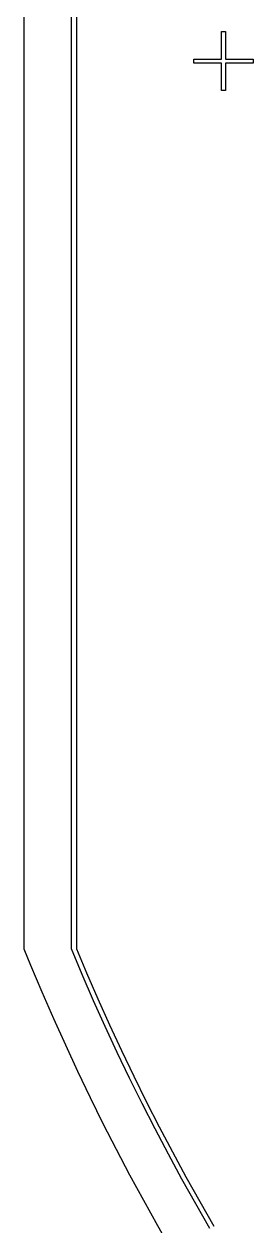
# Model space of a CAD drawing. Extents: x -25 to 123, y -44 to 109.
# Drawn here: x -24.88 to -17.45, y -5.51 to 33.41 of the extents above; entities that cross this region are included whole.
import ezdxf

# ---------------------------------------------------------------- set-up
doc = ezdxf.new("R2010")
doc.units = 0

msp = doc.modelspace()

# ---------------------------------------------------------------- linework, layer by layer
for p, q in [((-24.8751, 60.9582), (-24.8751, 3.46556)), ((-23.3349, 3.46223), (-23.3349, 60.9616)), ((-23.1725, 60.9607), (-23.1725, 3.4631)), ((-18.4707, 32.2758), (-18.4707, 33.1706)), ((-18.4707, 33.1706), (-18.3429, 33.1706)), ((-18.3429, 33.1706), (-18.3429, 32.2758)), ((-19.3655, 32.148), (-19.3655, 32.2758)), ((-19.3655, 32.2758), (-18.4707, 32.2758)), ((-18.4707, 32.148), (-19.3655, 32.148)), ((-18.4707, 31.2532), (-18.4707, 32.148)), ((-18.3429, 32.2758), (-17.4481, 32.2758)), ((-17.4481, 32.148), (-18.3429, 32.148)), ((-18.3429, 32.148), (-18.3429, 31.2532)), ((-17.4481, 32.2758), (-17.4481, 32.148)), ((-18.3429, 31.2532), (-18.4707, 31.2532)), ((-24.8751, 3.46556), (-24.6598, 2.93663)), ((-22.9855, 2.63295), (-23.3349, 3.46223)), ((-23.1725, 3.4631), (-22.8476, 2.69205)), ((-24.6598, 2.93663), (-24.2952, 2.07152)), ((-22.6173, 1.78841), (-22.9855, 2.63295)), ((-22.8476, 2.69205), (-22.4801, 1.8492)), ((-24.2952, 2.07152), (-23.92, 1.21094)), ((-22.2388, 0.94846), (-22.6173, 1.78841)), ((-22.4801, 1.8492), (-22.1024, 1.01093)), ((-23.92, 1.21094), (-23.5343, 0.35504)), ((-21.85, 0.11321), (-22.2388, 0.94846)), ((-22.1024, 1.01093), (-21.7144, 0.17734)), ((-23.5343, 0.35504), (-23.1382, -0.49605)), ((-21.451, -0.71719), (-21.85, 0.11321)), ((-21.7144, 0.17734), (-21.3162, -0.6514)), ((-23.1382, -0.49605), (-22.7316, -1.34222)), ((-21.0418, -1.54265), (-21.451, -0.71719)), ((-21.3162, -0.6514), (-20.9078, -1.4752)), ((-22.7316, -1.34222), (-22.3146, -2.18335)), ((-20.6225, -2.36302), (-21.0418, -1.54265)), ((-20.9078, -1.4752), (-20.4894, -2.29395)), ((-22.3146, -2.18335), (-21.8874, -3.01929)), ((-20.4894, -2.29395), (-20.0609, -3.10748)), ((-20.1932, -3.17819), (-20.6225, -2.36302)), ((-21.8874, -3.01929), (-21.45, -3.84993)), ((-20.0609, -3.10748), (-19.6225, -3.9157)), ((-19.754, -3.98802), (-20.1932, -3.17819)), ((-21.45, -3.84993), (-21.0023, -4.67514)), ((-19.3048, -4.79242), (-19.754, -3.98802)), ((-19.6225, -3.9157), (-19.1743, -4.71848)), ((-21.0023, -4.67514), (-20.5446, -5.4948)), ((-18.8457, -5.59122), (-19.3048, -4.79242)), ((-19.1743, -4.71848), (-18.7162, -5.51569)), ((-20.5446, -5.4948), (-20.0769, -6.30876))]:
    msp.add_line(p, q)

doc.saveas('drawing.dxf')
